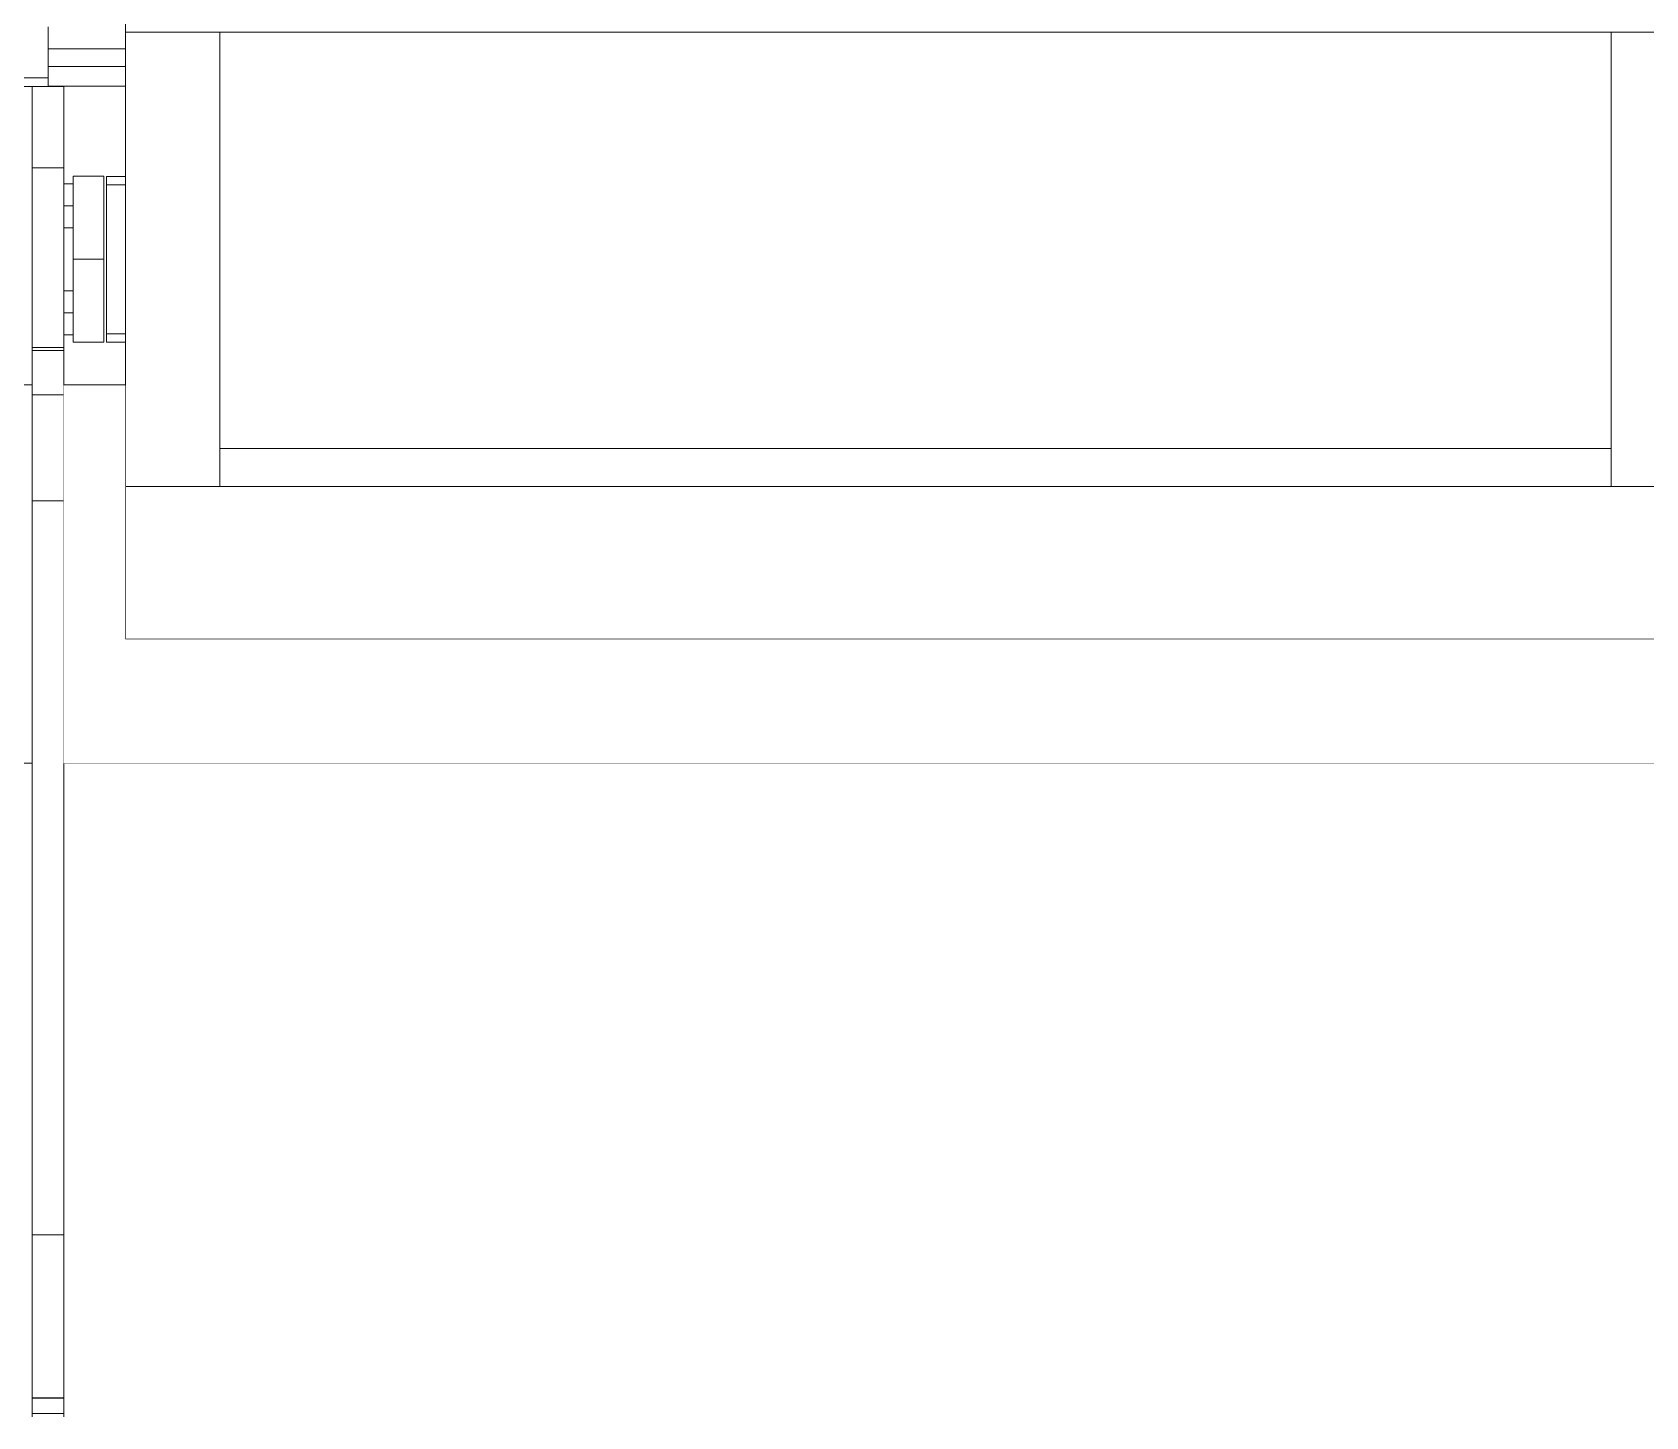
# Model space of a CAD drawing. Header units: millimetres. Extents: x -46169 to 237885, y -84465 to 18123.
# Drawn here: x 165372 to 165884, y -80942 to -80503 of the extents above; entities that cross this region are included whole.
import ezdxf

# ---------------------------------------------------------------- set-up
doc = ezdxf.new("R2010")
doc.units = ezdxf.units.MM
doc.header["$MEASUREMENT"] = 0
doc.linetypes.add('Wipeout_Contour', pattern=[1000, 0, -1000])
doc.layers.add('New_A-20-M_Floor_Slab', color=7, linetype='Continuous')
doc.layers.add('New_A-35-M_FFE_Fixed', color=7, linetype='Continuous')
for name, color, linetype, lineweight in [('New_A-20-M_Floor_Slab_Pen_No__87', 8, 'Continuous', 20), ('New_A-20-M_Floor_Slab_Pen_No__89', 8, 'Continuous', 20), ('New_A-35-M_FFE_Fixed_Pen_No__93', 8, 'Continuous', 13)]:
    doc.layers.add(name, color=color, linetype=linetype, lineweight=lineweight)

# ---------------------------------------------------------------- blocks, each defined once
blk = doc.blocks.new('Section Elem_131_3', base_point=(129666.67, -84332.61))
at = {"color": 254, "linetype": 'Wipeout_Contour', "lineweight": 0, "ltscale": 33598569.1956504}
blk.add_wipeout([(165097.11, -80735.11), (165025.43, -80735.11), (165025.43, -80783.86), (165090.14, -80783.86), (165090.14, -80952.86), (165025.43, -80952.86), (165025.43, -80953.11), (176113.28, -80953.11), (176113.28, -80784.11), (176177.99, -80784.11), (176177.99, -80735.11), (176107.11, -80735.11), (176107.11, -80952.36), (176072.11, -80952.36), (176072.11, -80942.36), (176097.11, -80942.36), (176097.11, -80735.11), (175832.11, -80735.11), (175832.11, -80952.36), (175797.11, -80952.36), (175797.11, -80942.36), (175822.11, -80942.36), (175822.11, -80735.11), (175282.11, -80735.11), (175282.11, -80942.36), (175307.61, -80942.36), (175307.61, -80952.36), (175246.61, -80952.36), (175246.61, -80942.36), (175272.11, -80942.36), (175272.11, -80735.11), (174732.11, -80735.11), (174732.11, -80942.36), (174757.11, -80942.36), (174757.11, -80952.36), (174696.61, -80952.36), (174696.61, -80942.36), (174722.11, -80942.36), (174722.11, -80735.11), (174182.11, -80735.11), (174182.11, -80942.36), (174207.11, -80942.36), (174207.11, -80952.36), (174146.61, -80952.36), (174146.61, -80942.36), (174172.11, -80942.36), (174172.11, -80735.11), (173632.11, -80735.11), (173632.11, -80942.36), (173657.11, -80942.36), (173657.11, -80952.36), (173596.61, -80952.36), (173596.61, -80942.36), (173622.11, -80942.36), (173622.11, -80735.11), (173082.11, -80735.11), (173082.11, -80942.36), (173107.11, -80942.36), (173107.11, -80952.36), (173046.61, -80952.36), (173046.61, -80942.36), (173072.11, -80942.36), (173072.11, -80735.11), (172532.11, -80735.11), (172532.11, -80942.36), (172557.11, -80942.36), (172557.11, -80952.36), (172497.11, -80952.36), (172497.11, -80942.36), (172522.11, -80942.36), (172522.11, -80735.11), (171982.11, -80735.11), (171982.11, -80942.36), (172007.61, -80942.36), (172007.61, -80952.36), (171946.61, -80952.36), (171946.61, -80942.36), (171972.11, -80942.36), (171972.11, -80735.11), (171432.11, -80735.11), (171432.11, -80942.36), (171457.11, -80942.36), (171457.11, -80952.36), (171397.11, -80952.36), (171397.11, -80942.36), (171422.11, -80942.36), (171422.11, -80735.11), (170882.11, -80735.11), (170882.11, -80942.36), (170907.61, -80942.36), (170907.61, -80952.36), (170846.61, -80952.36), (170846.61, -80942.36), (170872.11, -80942.36), (170872.11, -80735.11), (170332.11, -80735.11), (170332.11, -80942.36), (170357.11, -80942.36), (170357.11, -80952.36), (170297.11, -80952.36), (170297.11, -80942.36), (170322.11, -80942.36), (170322.11, -80735.11), (169782.11, -80735.11), (169782.11, -80942.36), (169807.61, -80942.36), (169807.61, -80952.36), (169746.61, -80952.36), (169746.61, -80942.36), (169772.11, -80942.36), (169772.11, -80735.11), (169232.11, -80735.11), (169232.11, -80942.36), (169257.11, -80942.36), (169257.11, -80952.36), (169196.61, -80952.36), (169196.61, -80942.36), (169222.11, -80942.36), (169222.11, -80735.11), (168682.11, -80735.11), (168682.11, -80942.36), (168707.11, -80942.36), (168707.11, -80952.36), (168647.11, -80952.36), (168647.11, -80942.36), (168672.11, -80942.36), (168672.11, -80735.11), (168132.11, -80735.11), (168132.11, -80942.36), (168157.61, -80942.36), (168157.61, -80952.36), (168096.61, -80952.36), (168096.61, -80942.36), (168122.11, -80942.36), (168122.11, -80735.11), (167582.11, -80735.11), (167582.11, -80942.36), (167607.11, -80942.36), (167607.11, -80952.36), (167547.11, -80952.36), (167547.11, -80942.36), (167572.11, -80942.36), (167572.11, -80735.11), (167032.11, -80735.11), (167032.11, -80942.36), (167057.61, -80942.36), (167057.61, -80952.36), (166996.61, -80952.36), (166996.61, -80942.36), (167022.11, -80942.36), (167022.11, -80735.11), (166482.11, -80735.11), (166482.11, -80942.36), (166507.11, -80942.36), (166507.11, -80952.36), (166447.11, -80952.36), (166447.11, -80942.36), (166472.11, -80942.36), (166472.11, -80735.11), (165932.11, -80735.11), (165932.11, -80942.36), (165957.61, -80942.36), (165957.61, -80952.36), (165896.61, -80952.36), (165896.61, -80942.36), (165922.11, -80942.36), (165922.11, -80735.11), (165382.11, -80735.11), (165382.11, -80942.36), (165407.11, -80942.36), (165407.11, -80952.36), (165372.11, -80952.36), (165372.11, -80735.11), (165107.11, -80735.11), (165107.11, -80942.36), (165132.11, -80942.36), (165132.11, -80952.36), (165097.11, -80952.36)], dxfattribs=at).dxf.layer = 'New_A-20-M_Floor_Slab'
at = {"layer": 'New_A-20-M_Floor_Slab_Pen_No__87', "linetype": 'Continuous'}
for p, q in [((165372.11, -80735.11), (165107.11, -80735.11)), ((165922.11, -80735.11), (165382.11, -80735.11))]:
    blk.add_line(p, q, dxfattribs=at)
blk = doc.blocks.new('Section Elem_134_3', base_point=(129666.67, -84332.61))
at = {"color": 254, "linetype": 'Wipeout_Contour', "lineweight": 0, "ltscale": 735870.882348}
blk.add_wipeout([(165382.11, -80565.38), (165382.11, -80585.29), (165385.11, -80585.29), (165385.11, -80565.38)], dxfattribs=at).dxf.layer = 'New_A-20-M_Floor_Slab'
at = {"color": 254, "linetype": 'Wipeout_Contour', "lineweight": 0, "ltscale": 2943577.754300644}
blk.add_wipeout([(165401.61, -80520.4), (165382.11, -80520.4), (165382.11, -80551.38), (165385.11, -80551.38), (165385.11, -80549.01), (165394.8, -80549.01), (165394.8, -80601.65), (165385.11, -80601.65), (165385.11, -80599.29), (165382.11, -80599.29), (165382.11, -80615.11), (165401.61, -80615.11), (165401.61, -80601.62), (165395.61, -80601.62), (165395.61, -80549.04), (165401.61, -80549.04)], dxfattribs=at).dxf.layer = 'New_A-20-M_Floor_Slab'
blk = doc.blocks.new('Section Elem_148_3', base_point=(129666.67, -84332.61))
at = {"color": 254, "linetype": 'Wipeout_Contour', "lineweight": 0, "ltscale": 737683.803435}
blk.add_wipeout([(165902.61, -80503.33), (165872.61, -80503.33), (165872.61, -80647.33), (165902.61, -80647.33)], dxfattribs=at).dxf.layer = 'New_A-35-M_FFE_Fixed'
at = {"color": 254, "linetype": 'Wipeout_Contour', "lineweight": 0, "ltscale": 735756.007414}
blk.add_wipeout([(165382.11, -80525.7), (165382.11, -80520.48), (165372.11, -80520.48), (165372.11, -80525.7)], dxfattribs=at).dxf.layer = 'New_A-35-M_FFE_Fixed'
at = {"color": 254, "linetype": 'Wipeout_Contour', "lineweight": 0, "ltscale": 735881.567538}
blk.add_wipeout([(165395.61, -80549.56), (165395.61, -80551.72), (165401.61, -80551.72), (165401.61, -80549.56)], dxfattribs=at).dxf.layer = 'New_A-35-M_FFE_Fixed'
at = {"color": 254, "linetype": 'Wipeout_Contour', "lineweight": 0, "ltscale": 735970.428072}
blk.add_wipeout([(165401.61, -80601.11), (165395.61, -80601.11), (165395.61, -80601.62), (165401.61, -80601.62)], dxfattribs=at).dxf.layer = 'New_A-35-M_FFE_Fixed'
at = {"color": 254, "linetype": 'Wipeout_Contour', "lineweight": 0, "ltscale": 735912.447493}
blk.add_wipeout([(165382.11, -80611.52), (165372.11, -80611.52), (165372.11, -80613.26), (165382.11, -80613.26)], dxfattribs=at).dxf.layer = 'New_A-35-M_FFE_Fixed'
at = {"color": 254, "linetype": 'Wipeout_Contour', "lineweight": 0, "ltscale": 735921.324869}
blk.add_wipeout([(165382.11, -80618.27), (165382.11, -80616.64), (165372.11, -80616.64), (165372.11, -80618.27)], dxfattribs=at).dxf.layer = 'New_A-35-M_FFE_Fixed'
at = {"color": 254, "linetype": 'Wipeout_Contour', "lineweight": 0, "ltscale": 735966.773958}
blk.add_wipeout([(165382.11, -80646.23), (165382.11, -80640.54), (165372.11, -80640.54), (165372.11, -80646.23)], dxfattribs=at).dxf.layer = 'New_A-35-M_FFE_Fixed'
at = {"color": 254, "linetype": 'Wipeout_Contour', "lineweight": 0, "ltscale": 736186.055192}
blk.add_wipeout([(165372.11, -80884.65), (165382.11, -80884.65), (165382.11, -80651.97), (165372.11, -80651.97)], dxfattribs=at).dxf.layer = 'New_A-35-M_FFE_Fixed'
at = {"color": 254, "linetype": 'Wipeout_Contour', "lineweight": 0, "ltscale": 736417.295888}
blk.add_wipeout([(165372.11, -80904.95), (165382.11, -80904.95), (165382.11, -80895.1), (165372.11, -80895.1)], dxfattribs=at).dxf.layer = 'New_A-35-M_FFE_Fixed'
at = {"color": 254, "linetype": 'Wipeout_Contour', "lineweight": 0, "ltscale": 736482.242863}
blk.add_wipeout([(165382.11, -80937.2), (165382.11, -80936.74), (165372.11, -80936.74), (165372.11, -80937.2)], dxfattribs=at).dxf.layer = 'New_A-35-M_FFE_Fixed'
at = {"color": 254, "linetype": 'Wipeout_Contour', "lineweight": 0, "ltscale": 1104929.936406459}
blk.add_wipeout([(165401.61, -80346.96), (165401.61, -80503.33), (165431.61, -80503.33), (165872.61, -80503.33), (165902.61, -80503.33), (165902.61, -80346.96)], dxfattribs=at).dxf.layer = 'New_A-35-M_FFE_Fixed'
at = {"color": 254, "linetype": 'Wipeout_Contour', "lineweight": 0, "ltscale": 735760.356043}
blk.add_wipeout([(165377.11, -80520.4), (165377.11, -80520.48), (165382.11, -80520.48), (165382.11, -80520.4)], dxfattribs=at).dxf.layer = 'New_A-35-M_FFE_Fixed'
at = {"color": 254, "linetype": 'Wipeout_Contour', "lineweight": 0, "ltscale": 735764.893291}
blk.add_wipeout([(165382.11, -80525.7), (165372.11, -80525.7), (165372.11, -80530.63), (165382.11, -80530.63)], dxfattribs=at).dxf.layer = 'New_A-35-M_FFE_Fixed'
at = {"color": 254, "linetype": 'Wipeout_Contour', "lineweight": 0, "ltscale": 735879.225866}
blk.add_wipeout([(165395.61, -80549.56), (165401.61, -80549.56), (165401.61, -80549.04), (165395.61, -80549.04)], dxfattribs=at).dxf.layer = 'New_A-35-M_FFE_Fixed'
at = {"color": 254, "linetype": 'Wipeout_Contour', "lineweight": 0, "ltscale": 735968.085232}
blk.add_wipeout([(165401.61, -80598.94), (165395.61, -80598.94), (165395.61, -80601.11), (165401.61, -80601.11)], dxfattribs=at).dxf.layer = 'New_A-35-M_FFE_Fixed'
at = {"color": 254, "linetype": 'Wipeout_Contour', "lineweight": 0, "ltscale": 735909.371126}
blk.add_wipeout([(165372.11, -80611.52), (165382.11, -80611.52), (165382.11, -80609.75), (165372.11, -80609.75)], dxfattribs=at).dxf.layer = 'New_A-35-M_FFE_Fixed'
at = {"color": 254, "linetype": 'Wipeout_Contour', "lineweight": 0, "ltscale": 735918.4244}
blk.add_wipeout([(165382.11, -80616.64), (165382.11, -80614.96), (165372.11, -80614.96), (165372.11, -80616.64)], dxfattribs=at).dxf.layer = 'New_A-35-M_FFE_Fixed'
at = {"color": 254, "linetype": 'Wipeout_Contour', "lineweight": 0, "ltscale": 735927.689722}
blk.add_wipeout([(165372.11, -80622.37), (165382.11, -80622.37), (165382.11, -80619.81), (165372.11, -80619.81)], dxfattribs=at).dxf.layer = 'New_A-35-M_FFE_Fixed'
at = {"color": 254, "linetype": 'Wipeout_Contour', "lineweight": 0, "ltscale": 735957.038772}
blk.add_wipeout([(165382.11, -80640.54), (165382.11, -80635.12), (165372.11, -80635.12), (165372.11, -80640.54)], dxfattribs=at).dxf.layer = 'New_A-35-M_FFE_Fixed'
at = {"color": 254, "linetype": 'Wipeout_Contour', "lineweight": 0, "ltscale": 735976.795812}
blk.add_wipeout([(165382.11, -80651.97), (165382.11, -80646.23), (165372.11, -80646.23), (165372.11, -80651.97)], dxfattribs=at).dxf.layer = 'New_A-35-M_FFE_Fixed'
at = {"color": 254, "linetype": 'Wipeout_Contour', "lineweight": 0, "ltscale": 1105486.051753273}
blk.add_wipeout([(165401.61, -80647.33), (165401.61, -80695.83), (165902.61, -80695.83), (165902.61, -80647.33), (165872.61, -80647.33), (165431.61, -80647.33)], dxfattribs=at).dxf.layer = 'New_A-35-M_FFE_Fixed'
at = {"color": 254, "linetype": 'Wipeout_Contour', "lineweight": 0, "ltscale": 736399.458348}
blk.add_wipeout([(165382.11, -80884.65), (165372.11, -80884.65), (165372.11, -80895.1), (165382.11, -80895.1)], dxfattribs=at).dxf.layer = 'New_A-35-M_FFE_Fixed'
at = {"color": 254, "linetype": 'Wipeout_Contour', "lineweight": 0, "ltscale": 736433.805508}
blk.add_wipeout([(165382.11, -80913.88), (165382.11, -80904.95), (165372.11, -80904.95), (165372.11, -80913.88)], dxfattribs=at).dxf.layer = 'New_A-35-M_FFE_Fixed'
at = {"color": 254, "linetype": 'Wipeout_Contour', "lineweight": 0, "ltscale": 736483.19577}
blk.add_wipeout([(165372.11, -80937.2), (165372.11, -80937.82), (165382.11, -80937.82), (165382.11, -80937.2)], dxfattribs=at).dxf.layer = 'New_A-35-M_FFE_Fixed'
at = {"layer": 'New_A-35-M_FFE_Fixed_Pen_No__93', "linetype": 'Continuous'}
for p, q in [((165372.11, -80646.23), (165372.11, -80640.54)), ((165382.11, -80646.23), (165382.11, -80640.54)), ((165372.11, -80651.97), (165372.11, -80646.23)), ((165382.11, -80651.97), (165382.11, -80646.23)), ((165382.11, -80651.97), (165372.11, -80651.97)), ((165372.11, -80884.65), (165372.11, -80651.97)), ((165382.11, -80884.65), (165382.11, -80651.97)), ((165902.61, -80695.83), (165401.61, -80695.83)), ((165382.11, -80884.65), (165372.11, -80884.65)), ((165372.11, -80895.1), (165372.11, -80884.65)), ((165382.11, -80895.1), (165382.11, -80884.65)), ((165372.11, -80904.95), (165372.11, -80895.1)), ((165382.11, -80904.95), (165382.11, -80895.1))]:
    blk.add_line(p, q, dxfattribs=at)
at = {"color": 254, "linetype": 'Wipeout_Contour', "lineweight": 0, "ltscale": 735773.117262}
blk.add_wipeout([(165382.11, -80535.1), (165382.11, -80530.63), (165372.11, -80530.63), (165372.11, -80535.1)], dxfattribs=at).dxf.layer = 'New_A-35-M_FFE_Fixed'
at = {"color": 254, "linetype": 'Wipeout_Contour', "lineweight": 0, "ltscale": 735924.826012}
blk.add_wipeout([(165395.61, -80551.72), (165395.61, -80598.94), (165401.61, -80598.94), (165401.61, -80551.72)], dxfattribs=at).dxf.layer = 'New_A-35-M_FFE_Fixed'
at = {"color": 254, "linetype": 'Wipeout_Contour', "lineweight": 0, "ltscale": 735903.042756}
blk.add_wipeout([(165382.11, -80606.1), (165372.11, -80606.1), (165372.11, -80607.94), (165382.11, -80607.94)], dxfattribs=at).dxf.layer = 'New_A-35-M_FFE_Fixed'
at = {"color": 254, "linetype": 'Wipeout_Contour', "lineweight": 0, "ltscale": 735915.465263}
blk.add_wipeout([(165372.11, -80614.96), (165382.11, -80614.96), (165382.11, -80613.26), (165372.11, -80613.26)], dxfattribs=at).dxf.layer = 'New_A-35-M_FFE_Fixed'
at = {"color": 254, "linetype": 'Wipeout_Contour', "lineweight": 0, "ltscale": 735924.102759}
blk.add_wipeout([(165372.11, -80619.81), (165382.11, -80619.81), (165382.11, -80618.27), (165372.11, -80618.27)], dxfattribs=at).dxf.layer = 'New_A-35-M_FFE_Fixed'
at = {"color": 254, "linetype": 'Wipeout_Contour', "lineweight": 0, "ltscale": 735947.947908}
blk.add_wipeout([(165372.11, -80635.12), (165382.11, -80635.12), (165382.11, -80630.17), (165372.11, -80630.17)], dxfattribs=at).dxf.layer = 'New_A-35-M_FFE_Fixed'
at = {"color": 254, "linetype": 'Wipeout_Contour', "lineweight": 0, "ltscale": 736952.155552}
blk.add_wipeout([(165431.61, -80647.33), (165872.61, -80647.33), (165872.61, -80635.33), (165431.61, -80635.33)], dxfattribs=at).dxf.layer = 'New_A-35-M_FFE_Fixed'
at = {"color": 254, "linetype": 'Wipeout_Contour', "lineweight": 0, "ltscale": 736448.459126}
blk.add_wipeout([(165382.11, -80921.62), (165382.11, -80913.88), (165372.11, -80913.88), (165372.11, -80921.62)], dxfattribs=at).dxf.layer = 'New_A-35-M_FFE_Fixed'
at = {"color": 254, "linetype": 'Wipeout_Contour', "lineweight": 0, "ltscale": 736485.834745}
blk.add_wipeout([(165382.11, -80939.44), (165382.11, -80938.58), (165372.11, -80938.58), (165372.11, -80939.44)], dxfattribs=at).dxf.layer = 'New_A-35-M_FFE_Fixed'
at = {"layer": 'New_A-35-M_FFE_Fixed_Pen_No__93', "linetype": 'Continuous'}
for p, q in [((165372.11, -80530.63), (165372.11, -80525.7)), ((165382.11, -80530.63), (165382.11, -80525.7)), ((165372.11, -80614.96), (165372.11, -80613.26)), ((165382.11, -80614.96), (165382.11, -80613.26)), ((165372.11, -80616.64), (165372.11, -80614.96)), ((165372.11, -80618.27), (165372.11, -80616.64)), ((165382.11, -80618.27), (165372.11, -80618.27)), ((165372.11, -80619.81), (165372.11, -80618.27)), ((165382.11, -80616.64), (165382.11, -80614.96)), ((165382.11, -80618.27), (165382.11, -80616.64)), ((165382.11, -80619.81), (165382.11, -80618.27)), ((165372.11, -80640.54), (165372.11, -80635.12)), ((165382.11, -80640.54), (165382.11, -80635.12)), ((165872.61, -80647.33), (165902.61, -80647.33)), ((165372.11, -80913.88), (165372.11, -80904.95)), ((165382.11, -80913.88), (165382.11, -80904.95))]:
    blk.add_line(p, q, dxfattribs=at)
at = {"color": 254, "linetype": 'Wipeout_Contour', "lineweight": 0, "ltscale": 736826.18096}
blk.add_wipeout([(165431.61, -80635.33), (165872.61, -80635.33), (165872.61, -80503.33), (165431.61, -80503.33)], dxfattribs=at).dxf.layer = 'New_A-35-M_FFE_Fixed'
at = {"color": 254, "linetype": 'Wipeout_Contour', "lineweight": 0, "ltscale": 735780.41638}
blk.add_wipeout([(165382.11, -80535.1), (165372.11, -80535.1), (165372.11, -80538.96), (165382.11, -80538.96)], dxfattribs=at).dxf.layer = 'New_A-35-M_FFE_Fixed'
at = {"color": 254, "linetype": 'Wipeout_Contour', "lineweight": 0, "ltscale": 735849.343645}
blk.add_wipeout([(165385.11, -80551.02), (165394.8, -80551.02), (165394.8, -80549.01), (165385.11, -80549.01)], dxfattribs=at).dxf.layer = 'New_A-35-M_FFE_Fixed'
at = {"color": 254, "linetype": 'Wipeout_Contour', "lineweight": 0, "ltscale": 735884.870095}
blk.add_wipeout([(165385.11, -80565.26), (165385.11, -80575.33), (165394.8, -80575.33), (165394.8, -80565.26)], dxfattribs=at).dxf.layer = 'New_A-35-M_FFE_Fixed'
at = {"color": 254, "linetype": 'Wipeout_Contour', "lineweight": 0, "ltscale": 735897.352768}
blk.add_wipeout([(165372.11, -80603.32), (165372.11, -80604.23), (165382.11, -80604.23), (165382.11, -80603.32)], dxfattribs=at).dxf.layer = 'New_A-35-M_FFE_Fixed'
at = {"color": 254, "linetype": 'Wipeout_Contour', "lineweight": 0, "ltscale": 735938.052121}
blk.add_wipeout([(165394.8, -80599.65), (165385.11, -80599.65), (165385.11, -80601.65), (165394.8, -80601.65)], dxfattribs=at).dxf.layer = 'New_A-35-M_FFE_Fixed'
at = {"color": 254, "linetype": 'Wipeout_Contour', "lineweight": 0, "ltscale": 735906.236201}
blk.add_wipeout([(165372.11, -80609.75), (165382.11, -80609.75), (165382.11, -80607.94), (165372.11, -80607.94)], dxfattribs=at).dxf.layer = 'New_A-35-M_FFE_Fixed'
at = {"color": 254, "linetype": 'Wipeout_Contour', "lineweight": 0, "ltscale": 735939.835294}
blk.add_wipeout([(165382.11, -80625.86), (165372.11, -80625.86), (165372.11, -80630.17), (165382.11, -80630.17)], dxfattribs=at).dxf.layer = 'New_A-35-M_FFE_Fixed'
at = {"color": 254, "linetype": 'Wipeout_Contour', "lineweight": 0, "ltscale": 736460.787903}
blk.add_wipeout([(165382.11, -80927.91), (165382.11, -80921.62), (165372.11, -80921.62), (165372.11, -80927.91)], dxfattribs=at).dxf.layer = 'New_A-35-M_FFE_Fixed'
at = {"color": 254, "linetype": 'Wipeout_Contour', "lineweight": 0, "ltscale": 736484.408599}
blk.add_wipeout([(165382.11, -80937.82), (165372.11, -80937.82), (165372.11, -80938.58), (165382.11, -80938.58)], dxfattribs=at).dxf.layer = 'New_A-35-M_FFE_Fixed'
at = {"layer": 'New_A-35-M_FFE_Fixed_Pen_No__93', "linetype": 'Continuous'}
for p, q in [((165872.61, -80503.33), (165902.61, -80503.33)), ((165872.61, -80647.33), (165872.61, -80503.33)), ((165372.11, -80535.1), (165372.11, -80530.63)), ((165382.11, -80535.1), (165382.11, -80530.63)), ((165372.11, -80611.52), (165372.11, -80609.75)), ((165372.11, -80613.26), (165372.11, -80611.52)), ((165382.11, -80611.52), (165382.11, -80609.75)), ((165382.11, -80613.26), (165382.11, -80611.52)), ((165372.11, -80635.12), (165372.11, -80630.17)), ((165382.11, -80635.12), (165382.11, -80630.17)), ((165372.11, -80921.62), (165372.11, -80913.88)), ((165382.11, -80921.62), (165382.11, -80913.88))]:
    blk.add_line(p, q, dxfattribs=at)
at = {"color": 254, "linetype": 'Wipeout_Contour', "lineweight": 0, "ltscale": 735989.595847}
blk.add_wipeout([(165401.61, -80503.33), (165401.61, -80647.33), (165431.61, -80647.33), (165431.61, -80503.33)], dxfattribs=at).dxf.layer = 'New_A-35-M_FFE_Fixed'
at = {"color": 254, "linetype": 'Wipeout_Contour', "lineweight": 0, "ltscale": 735786.55724}
blk.add_wipeout([(165372.11, -80538.96), (165372.11, -80542.11), (165382.11, -80542.11), (165382.11, -80538.96)], dxfattribs=at).dxf.layer = 'New_A-35-M_FFE_Fixed'
at = {"color": 254, "linetype": 'Wipeout_Contour', "lineweight": 0, "ltscale": 735856.09466}
blk.add_wipeout([(165385.11, -80551.02), (165385.11, -80556.72), (165394.8, -80556.72), (165394.8, -80551.02)], dxfattribs=at).dxf.layer = 'New_A-35-M_FFE_Fixed'
at = {"color": 254, "linetype": 'Wipeout_Contour', "lineweight": 0, "ltscale": 735931.298075}
blk.add_wipeout([(165394.8, -80593.94), (165385.11, -80593.94), (165385.11, -80599.65), (165394.8, -80599.65)], dxfattribs=at).dxf.layer = 'New_A-35-M_FFE_Fixed'
at = {"color": 254, "linetype": 'Wipeout_Contour', "lineweight": 0, "ltscale": 735892.64784}
blk.add_wipeout([(165372.11, -80603.32), (165382.11, -80603.32), (165382.11, -80598.86), (165372.11, -80598.86)], dxfattribs=at).dxf.layer = 'New_A-35-M_FFE_Fixed'
at = {"color": 254, "linetype": 'Wipeout_Contour', "lineweight": 0, "ltscale": 735932.998882}
blk.add_wipeout([(165372.11, -80625.86), (165382.11, -80625.86), (165382.11, -80622.37), (165372.11, -80622.37)], dxfattribs=at).dxf.layer = 'New_A-35-M_FFE_Fixed'
at = {"color": 254, "linetype": 'Wipeout_Contour', "lineweight": 0, "ltscale": 736470.397295}
blk.add_wipeout([(165372.11, -80932.55), (165382.11, -80932.55), (165382.11, -80927.91), (165372.11, -80927.91)], dxfattribs=at).dxf.layer = 'New_A-35-M_FFE_Fixed'
at = {"color": 254, "linetype": 'Wipeout_Contour', "lineweight": 0, "ltscale": 736481.586492}
blk.add_wipeout([(165382.11, -80936.74), (165382.11, -80936.45), (165372.11, -80936.45), (165372.11, -80936.74)], dxfattribs=at).dxf.layer = 'New_A-35-M_FFE_Fixed'
at = {"color": 254, "linetype": 'Wipeout_Contour', "lineweight": 0, "ltscale": 736487.419407}
blk.add_wipeout([(165382.11, -80940.38), (165382.11, -80939.44), (165372.11, -80939.44), (165372.11, -80940.38)], dxfattribs=at).dxf.layer = 'New_A-35-M_FFE_Fixed'
at = {"layer": 'New_A-35-M_FFE_Fixed_Pen_No__93', "linetype": 'Continuous'}
for p, q in [((165431.61, -80647.33), (165431.61, -80503.33)), ((165872.61, -80503.33), (165431.61, -80503.33)), ((165372.11, -80538.96), (165372.11, -80535.1)), ((165382.11, -80538.96), (165382.11, -80535.1)), ((165394.8, -80551.02), (165394.8, -80549.01)), ((165401.61, -80549.04), (165395.61, -80549.04)), ((165395.61, -80549.56), (165395.61, -80549.04)), ((165395.61, -80551.72), (165395.61, -80549.56)), ((165401.61, -80551.72), (165395.61, -80551.72)), ((165394.8, -80601.65), (165394.8, -80599.65)), ((165395.61, -80601.11), (165395.61, -80598.94)), ((165401.61, -80598.94), (165395.61, -80598.94)), ((165395.61, -80601.62), (165395.61, -80601.11)), ((165401.61, -80601.62), (165395.61, -80601.62)), ((165372.11, -80622.37), (165372.11, -80619.81)), ((165372.11, -80625.86), (165372.11, -80622.37)), ((165382.11, -80622.37), (165382.11, -80619.81)), ((165382.11, -80625.86), (165382.11, -80622.37)), ((165372.11, -80630.17), (165372.11, -80625.86)), ((165382.11, -80630.17), (165382.11, -80625.86)), ((165872.61, -80635.33), (165431.61, -80635.33)), ((165431.61, -80647.33), (165401.61, -80647.33)), ((165401.61, -80695.83), (165401.61, -80647.33)), ((165872.61, -80647.33), (165431.61, -80647.33)), ((165372.11, -80927.91), (165372.11, -80921.62)), ((165382.11, -80927.91), (165382.11, -80921.62))]:
    blk.add_line(p, q, dxfattribs=at)
at = {"color": 254, "linetype": 'Wipeout_Contour', "lineweight": 0, "ltscale": 735789.905893}
blk.add_wipeout([(165377.11, -80514.18), (165377.11, -80520.4), (165401.61, -80520.4), (165401.61, -80514.18)], dxfattribs=at).dxf.layer = 'New_A-35-M_FFE_Fixed'
at = {"color": 254, "linetype": 'Wipeout_Contour', "lineweight": 0, "ltscale": 735791.34345}
blk.add_wipeout([(165382.11, -80544.43), (165382.11, -80542.11), (165372.11, -80542.11), (165372.11, -80544.43)], dxfattribs=at).dxf.layer = 'New_A-35-M_FFE_Fixed'
at = {"color": 254, "linetype": 'Wipeout_Contour', "lineweight": 0, "ltscale": 735868.569563}
blk.add_wipeout([(165385.11, -80556.72), (165385.11, -80565.26), (165394.8, -80565.26), (165394.8, -80556.72)], dxfattribs=at).dxf.layer = 'New_A-35-M_FFE_Fixed'
at = {"color": 254, "linetype": 'Wipeout_Contour', "lineweight": 0, "ltscale": 735918.818878}
blk.add_wipeout([(165385.11, -80585.4), (165385.11, -80593.94), (165394.8, -80593.94), (165394.8, -80585.4)], dxfattribs=at).dxf.layer = 'New_A-35-M_FFE_Fixed'
at = {"color": 254, "linetype": 'Wipeout_Contour', "lineweight": 0, "ltscale": 735882.195248}
blk.add_wipeout([(165382.11, -80591.39), (165372.11, -80591.39), (165372.11, -80598.86), (165382.11, -80598.86)], dxfattribs=at).dxf.layer = 'New_A-35-M_FFE_Fixed'
at = {"color": 254, "linetype": 'Wipeout_Contour', "lineweight": 0, "ltscale": 735899.790829}
blk.add_wipeout([(165382.11, -80604.23), (165372.11, -80604.23), (165372.11, -80606.1), (165382.11, -80606.1)], dxfattribs=at).dxf.layer = 'New_A-35-M_FFE_Fixed'
at = {"color": 254, "linetype": 'Wipeout_Contour', "lineweight": 0, "ltscale": 736480.324479}
blk.add_wipeout([(165372.11, -80935.4), (165372.11, -80936.36), (165382.11, -80936.36), (165382.11, -80935.4)], dxfattribs=at).dxf.layer = 'New_A-35-M_FFE_Fixed'
at = {"color": 254, "linetype": 'Wipeout_Contour', "lineweight": 0, "ltscale": 736490.838531}
blk.add_wipeout([(165382.11, -80941.36), (165372.11, -80941.36), (165372.11, -80942.36), (165382.11, -80942.36)], dxfattribs=at).dxf.layer = 'New_A-35-M_FFE_Fixed'
at = {"layer": 'New_A-35-M_FFE_Fixed_Pen_No__93', "linetype": 'Continuous'}
for p, q in [((165382.11, -80520.48), (165382.11, -80520.4)), ((165382.11, -80525.7), (165382.11, -80520.48)), ((165394.8, -80556.72), (165394.8, -80551.02)), ((165394.8, -80565.26), (165394.8, -80556.72)), ((165394.8, -80599.65), (165394.8, -80593.94)), ((165372.11, -80603.32), (165372.11, -80598.86)), ((165382.11, -80603.32), (165372.11, -80603.32)), ((165372.11, -80604.23), (165372.11, -80603.32)), ((165382.11, -80604.23), (165382.11, -80603.32)), ((165382.11, -80604.23), (165372.11, -80604.23)), ((165372.11, -80606.1), (165372.11, -80604.23)), ((165372.11, -80607.94), (165372.11, -80606.1)), ((165372.11, -80609.75), (165372.11, -80607.94)), ((165382.11, -80606.1), (165382.11, -80604.23)), ((165382.11, -80607.94), (165382.11, -80606.1)), ((165382.11, -80609.75), (165382.11, -80607.94))]:
    blk.add_line(p, q, dxfattribs=at)
at = {"color": 254, "linetype": 'Wipeout_Contour', "lineweight": 0, "ltscale": 735784.260287}
blk.add_wipeout([(165377.11, -80514.18), (165401.61, -80514.18), (165401.61, -80513.95), (165377.11, -80513.95)], dxfattribs=at).dxf.layer = 'New_A-35-M_FFE_Fixed'
at = {"color": 254, "linetype": 'Wipeout_Contour', "lineweight": 0, "ltscale": 735245.624809}
blk.add_wipeout([(165097.11, -80520.48), (165377.11, -80520.48), (165377.11, -80517.74), (165097.11, -80517.74)], dxfattribs=at).dxf.layer = 'New_A-35-M_FFE_Fixed'
at = {"color": 254, "linetype": 'Wipeout_Contour', "lineweight": 0, "ltscale": 735794.621929}
blk.add_wipeout([(165382.11, -80545.85), (165382.11, -80544.43), (165372.11, -80544.43), (165372.11, -80545.85)], dxfattribs=at).dxf.layer = 'New_A-35-M_FFE_Fixed'
at = {"color": 254, "linetype": 'Wipeout_Contour', "lineweight": 0, "ltscale": 735902.515308}
blk.add_wipeout([(165385.11, -80575.33), (165385.11, -80585.4), (165394.8, -80585.4), (165394.8, -80575.33)], dxfattribs=at).dxf.layer = 'New_A-35-M_FFE_Fixed'
at = {"color": 254, "linetype": 'Wipeout_Contour', "lineweight": 0, "ltscale": 735912.388837}
blk.add_wipeout([(165385.11, -80598.75), (165382.11, -80598.75), (165382.11, -80599.29), (165385.11, -80599.29)], dxfattribs=at).dxf.layer = 'New_A-35-M_FFE_Fixed'
at = {"color": 254, "linetype": 'Wipeout_Contour', "lineweight": 0, "ltscale": 736481.251877}
blk.add_wipeout([(165382.11, -80936.45), (165382.11, -80936.36), (165372.11, -80936.36), (165372.11, -80936.45)], dxfattribs=at).dxf.layer = 'New_A-35-M_FFE_Fixed'
at = {"color": 254, "linetype": 'Wipeout_Contour', "lineweight": 0, "ltscale": 736489.10169}
blk.add_wipeout([(165382.11, -80941.36), (165382.11, -80940.38), (165372.11, -80940.38), (165372.11, -80941.36)], dxfattribs=at).dxf.layer = 'New_A-35-M_FFE_Fixed'
at = {"layer": 'New_A-35-M_FFE_Fixed_Pen_No__93', "linetype": 'Continuous'}
for p, q in [((165372.11, -80520.48), (165097.11, -80520.48)), ((165382.11, -80520.48), (165372.11, -80520.48)), ((165372.11, -80525.7), (165372.11, -80520.48)), ((165377.11, -80520.48), (165377.11, -80520.4)), ((165401.61, -80520.4), (165377.11, -80520.4)), ((165372.11, -80542.11), (165372.11, -80538.96)), ((165382.11, -80542.11), (165382.11, -80538.96)), ((165395.61, -80598.94), (165395.61, -80551.72)), ((165394.8, -80575.33), (165394.8, -80565.26)), ((165394.8, -80575.33), (165385.11, -80575.33)), ((165394.8, -80585.4), (165394.8, -80575.33)), ((165394.8, -80593.94), (165394.8, -80585.4)), ((165394.8, -80601.65), (165385.11, -80601.65)), ((165372.11, -80939.44), (165372.11, -80938.58)), ((165372.11, -80940.38), (165372.11, -80939.44)), ((165372.11, -80941.36), (165372.11, -80940.38)), ((165382.11, -80939.44), (165382.11, -80938.58)), ((165382.11, -80940.38), (165382.11, -80939.44)), ((165382.11, -80941.36), (165382.11, -80940.38)), ((165382.11, -80941.36), (165372.11, -80941.36)), ((165372.11, -80942.36), (165372.11, -80941.36)), ((165382.11, -80942.36), (165382.11, -80941.36))]:
    blk.add_line(p, q, dxfattribs=at)
at = {"color": 254, "linetype": 'Wipeout_Contour', "lineweight": 0, "ltscale": 735778.883193}
blk.add_wipeout([(165377.11, -80511.45), (165401.61, -80511.45), (165401.61, -80510.54), (165377.11, -80510.54)], dxfattribs=at).dxf.layer = 'New_A-35-M_FFE_Fixed'
at = {"color": 254, "linetype": 'Wipeout_Contour', "lineweight": 0, "ltscale": 735796.28781}
blk.add_wipeout([(165382.11, -80545.85), (165372.11, -80545.85), (165372.11, -80546.33), (165382.11, -80546.33)], dxfattribs=at).dxf.layer = 'New_A-35-M_FFE_Fixed'
at = {"color": 254, "linetype": 'Wipeout_Contour', "lineweight": 0, "ltscale": 736476.979726}
blk.add_wipeout([(165382.11, -80932.55), (165372.11, -80932.55), (165372.11, -80935.4), (165382.11, -80935.4)], dxfattribs=at).dxf.layer = 'New_A-35-M_FFE_Fixed'
at = {"layer": 'New_A-35-M_FFE_Fixed_Pen_No__93', "linetype": 'Continuous'}
for p, q in [((165372.11, -80932.55), (165372.11, -80927.91)), ((165382.11, -80932.55), (165382.11, -80927.91)), ((165372.11, -80935.4), (165372.11, -80932.55)), ((165372.11, -80936.36), (165372.11, -80935.4)), ((165382.11, -80935.4), (165382.11, -80932.55)), ((165382.11, -80936.36), (165382.11, -80935.4)), ((165382.11, -80936.36), (165372.11, -80936.36)), ((165372.11, -80936.45), (165372.11, -80936.36)), ((165372.11, -80936.74), (165372.11, -80936.45)), ((165372.11, -80937.2), (165372.11, -80936.74)), ((165372.11, -80937.82), (165372.11, -80937.2)), ((165372.11, -80938.58), (165372.11, -80937.82)), ((165382.11, -80936.45), (165382.11, -80936.36)), ((165382.11, -80936.74), (165382.11, -80936.45)), ((165382.11, -80937.2), (165382.11, -80936.74)), ((165382.11, -80937.82), (165382.11, -80937.2)), ((165382.11, -80938.58), (165382.11, -80937.82))]:
    blk.add_line(p, q, dxfattribs=at)
at = {"color": 254, "linetype": 'Wipeout_Contour', "lineweight": 0, "ltscale": 919720.419939}
blk.add_wipeout([(165401.61, -80501.63), (165377.11, -80501.63), (165377.11, -80508.61), (165401.61, -80508.61), (165401.61, -80503.33)], dxfattribs=at).dxf.layer = 'New_A-35-M_FFE_Fixed'
at = {"color": 254, "linetype": 'Wipeout_Contour', "lineweight": 0, "ltscale": 735782.856465}
blk.add_wipeout([(165377.11, -80513.55), (165401.61, -80513.55), (165401.61, -80512.98), (165377.11, -80512.98)], dxfattribs=at).dxf.layer = 'New_A-35-M_FFE_Fixed'
at = {"color": 254, "linetype": 'Wipeout_Contour', "lineweight": 0, "ltscale": 735804.623385}
blk.add_wipeout([(165372.11, -80548.19), (165372.11, -80553.51), (165382.11, -80553.51), (165382.11, -80548.19)], dxfattribs=at).dxf.layer = 'New_A-35-M_FFE_Fixed'
at = {"layer": 'New_A-35-M_FFE_Fixed_Pen_No__93', "linetype": 'Continuous'}
for p, q in [((165401.61, -80503.33), (165401.61, -80346.96)), ((165431.61, -80503.33), (165401.61, -80503.33))]:
    blk.add_line(p, q, dxfattribs=at)
at = {"color": 254, "linetype": 'Wipeout_Contour', "lineweight": 0, "ltscale": 735781.739286}
blk.add_wipeout([(165377.11, -80512.98), (165401.61, -80512.98), (165401.61, -80512.27), (165377.11, -80512.27)], dxfattribs=at).dxf.layer = 'New_A-35-M_FFE_Fixed'
at = {"color": 254, "linetype": 'Wipeout_Contour', "lineweight": 0, "ltscale": 735798.332317}
blk.add_wipeout([(165372.11, -80546.33), (165372.11, -80548.19), (165382.11, -80548.19), (165382.11, -80546.33)], dxfattribs=at).dxf.layer = 'New_A-35-M_FFE_Fixed'
at = {"color": 254, "linetype": 'Wipeout_Contour', "lineweight": 0, "ltscale": 735816.401198}
blk.add_wipeout([(165382.11, -80561.63), (165382.11, -80553.51), (165372.11, -80553.51), (165372.11, -80561.63)], dxfattribs=at).dxf.layer = 'New_A-35-M_FFE_Fixed'
at = {"layer": 'New_A-35-M_FFE_Fixed_Pen_No__93', "linetype": 'Continuous'}
for p, q in [((165372.11, -80544.43), (165372.11, -80542.11)), ((165372.11, -80545.85), (165372.11, -80544.43)), ((165372.11, -80546.33), (165372.11, -80545.85)), ((165382.11, -80546.33), (165372.11, -80546.33)), ((165372.11, -80548.19), (165372.11, -80546.33)), ((165382.11, -80544.43), (165382.11, -80542.11)), ((165382.11, -80545.85), (165382.11, -80544.43)), ((165382.11, -80546.33), (165382.11, -80545.85)), ((165382.11, -80548.19), (165382.11, -80546.33)), ((165372.11, -80553.51), (165372.11, -80548.19))]:
    blk.add_line(p, q, dxfattribs=at)
at = {"color": 254, "linetype": 'Wipeout_Contour', "lineweight": 0, "ltscale": 735780.398023}
blk.add_wipeout([(165377.11, -80512.27), (165401.61, -80512.27), (165401.61, -80511.45), (165377.11, -80511.45)], dxfattribs=at).dxf.layer = 'New_A-35-M_FFE_Fixed'
at = {"color": 254, "linetype": 'Wipeout_Contour', "lineweight": 0, "ltscale": 735829.384272}
blk.add_wipeout([(165382.11, -80551.91), (165385.11, -80551.91), (165385.11, -80551.38), (165382.11, -80551.38)], dxfattribs=at).dxf.layer = 'New_A-35-M_FFE_Fixed'
at = {"color": 254, "linetype": 'Wipeout_Contour', "lineweight": 0, "ltscale": 735832.15974}
blk.add_wipeout([(165382.11, -80571.51), (165382.11, -80561.63), (165372.11, -80561.63), (165372.11, -80571.51)], dxfattribs=at).dxf.layer = 'New_A-35-M_FFE_Fixed'
at = {"layer": 'New_A-35-M_FFE_Fixed_Pen_No__93', "linetype": 'Continuous'}
for p, q in [((165394.8, -80549.01), (165385.11, -80549.01)), ((165372.11, -80561.63), (165372.11, -80553.51))]:
    blk.add_line(p, q, dxfattribs=at)
at = {"color": 254, "linetype": 'Wipeout_Contour', "lineweight": 0, "ltscale": 735775.565437}
blk.add_wipeout([(165377.11, -80509.58), (165401.61, -80509.58), (165401.61, -80508.61), (165377.11, -80508.61)], dxfattribs=at).dxf.layer = 'New_A-35-M_FFE_Fixed'
at = {"color": 254, "linetype": 'Wipeout_Contour', "lineweight": 0, "ltscale": 735783.707483}
blk.add_wipeout([(165377.11, -80513.95), (165401.61, -80513.95), (165401.61, -80513.55), (165377.11, -80513.55)], dxfattribs=at).dxf.layer = 'New_A-35-M_FFE_Fixed'
at = {"color": 254, "linetype": 'Wipeout_Contour', "lineweight": 0, "ltscale": 735831.179825}
blk.add_wipeout([(165382.11, -80553.43), (165385.11, -80553.43), (165385.11, -80551.91), (165382.11, -80551.91)], dxfattribs=at).dxf.layer = 'New_A-35-M_FFE_Fixed'
at = {"color": 254, "linetype": 'Wipeout_Contour', "lineweight": 0, "ltscale": 735843.524902}
blk.add_wipeout([(165382.11, -80561.05), (165385.11, -80561.05), (165385.11, -80558.38), (165382.11, -80558.38)], dxfattribs=at).dxf.layer = 'New_A-35-M_FFE_Fixed'
at = {"color": 254, "linetype": 'Wipeout_Contour', "lineweight": 0, "ltscale": 919817.305454}
blk.add_wipeout([(165382.11, -80565.38), (165385.11, -80565.38), (165385.11, -80565.26), (165385.11, -80564.84), (165382.11, -80564.84)], dxfattribs=at).dxf.layer = 'New_A-35-M_FFE_Fixed'
at = {"color": 254, "linetype": 'Wipeout_Contour', "lineweight": 0, "ltscale": 735849.88354}
blk.add_wipeout([(165382.11, -80581.87), (165382.11, -80571.51), (165372.11, -80571.51), (165372.11, -80581.87)], dxfattribs=at).dxf.layer = 'New_A-35-M_FFE_Fixed'
at = {"layer": 'New_A-35-M_FFE_Fixed_Pen_No__93', "linetype": 'Continuous'}
blk.add_line((165372.11, -80571.51), (165372.11, -80561.63), dxfattribs=at)
at = {"color": 254, "linetype": 'Wipeout_Contour', "lineweight": 0, "ltscale": 735777.251853}
blk.add_wipeout([(165377.11, -80510.54), (165401.61, -80510.54), (165401.61, -80509.58), (165377.11, -80509.58)], dxfattribs=at).dxf.layer = 'New_A-35-M_FFE_Fixed'
at = {"color": 254, "linetype": 'Wipeout_Contour', "lineweight": 0, "ltscale": 735834.49762}
blk.add_wipeout([(165385.11, -80553.43), (165382.11, -80553.43), (165382.11, -80555.7), (165385.11, -80555.7)], dxfattribs=at).dxf.layer = 'New_A-35-M_FFE_Fixed'
at = {"color": 254, "linetype": 'Wipeout_Contour', "lineweight": 0, "ltscale": 735851.17821}
blk.add_wipeout([(165385.11, -80563.33), (165382.11, -80563.33), (165382.11, -80564.84), (165385.11, -80564.84)], dxfattribs=at).dxf.layer = 'New_A-35-M_FFE_Fixed'
at = {"color": 254, "linetype": 'Wipeout_Contour', "lineweight": 0, "ltscale": 735867.305172}
blk.add_wipeout([(165372.11, -80591.39), (165382.11, -80591.39), (165382.11, -80581.87), (165372.11, -80581.87)], dxfattribs=at).dxf.layer = 'New_A-35-M_FFE_Fixed'
at = {"layer": 'New_A-35-M_FFE_Fixed_Pen_No__93', "linetype": 'Continuous'}
for p, q in [((165401.61, -80647.33), (165401.61, -80503.33)), ((165385.11, -80551.38), (165382.11, -80551.38)), ((165385.11, -80551.02), (165385.11, -80549.01)), ((165372.11, -80581.87), (165372.11, -80571.51)), ((165382.11, -80581.87), (165382.11, -80571.51)), ((165372.11, -80591.39), (165372.11, -80581.87)), ((165372.11, -80598.86), (165372.11, -80591.39))]:
    blk.add_line(p, q, dxfattribs=at)
at = {"color": 254, "linetype": 'Wipeout_Contour', "lineweight": 0, "ltscale": 1469540.047258491}
blk.add_wipeout([(165377.11, -79751.43), (165097.11, -79751.43), (165097.11, -80517.74), (165377.11, -80517.74), (165377.11, -80089.43), (165372.11, -80089.43), (165372.11, -80064.43), (165377.11, -80064.43)], dxfattribs=at).dxf.layer = 'New_A-35-M_FFE_Fixed'
at = {"color": 254, "linetype": 'Wipeout_Contour', "lineweight": 0, "ltscale": 919799.046469}
blk.add_wipeout([(165382.11, -80555.7), (165382.11, -80558.38), (165385.11, -80558.38), (165385.11, -80556.38), (165385.11, -80555.7)], dxfattribs=at).dxf.layer = 'New_A-35-M_FFE_Fixed'
at = {"color": 254, "linetype": 'Wipeout_Contour', "lineweight": 0, "ltscale": 735847.860113}
blk.add_wipeout([(165382.11, -80561.05), (165382.11, -80563.33), (165385.11, -80563.33), (165385.11, -80561.05)], dxfattribs=at).dxf.layer = 'New_A-35-M_FFE_Fixed'
at = {"color": 254, "linetype": 'Wipeout_Contour', "lineweight": 0, "ltscale": 735888.791105}
blk.add_wipeout([(165382.11, -80585.29), (165382.11, -80585.82), (165385.11, -80585.82), (165385.11, -80585.29)], dxfattribs=at).dxf.layer = 'New_A-35-M_FFE_Fixed'
at = {"color": 254, "linetype": 'Wipeout_Contour', "lineweight": 0, "ltscale": 919879.963088}
blk.add_wipeout([(165382.11, -80592.29), (165382.11, -80594.97), (165385.11, -80594.97), (165385.11, -80594.28), (165385.11, -80592.29)], dxfattribs=at).dxf.layer = 'New_A-35-M_FFE_Fixed'
at = {"layer": 'New_A-35-M_FFE_Fixed_Pen_No__93', "linetype": 'Continuous'}
for p, q in [((165377.11, -80508.61), (165377.11, -80501.63)), ((165401.61, -80508.61), (165377.11, -80508.61)), ((165377.11, -80509.58), (165377.11, -80508.61)), ((165377.11, -80510.54), (165377.11, -80509.58)), ((165377.11, -80511.45), (165377.11, -80510.54)), ((165377.11, -80512.27), (165377.11, -80511.45)), ((165377.11, -80512.98), (165377.11, -80512.27)), ((165377.11, -80513.55), (165377.11, -80512.98)), ((165377.11, -80513.95), (165377.11, -80513.55)), ((165377.11, -80514.18), (165377.11, -80513.95)), ((165377.11, -80520.4), (165377.11, -80514.18)), ((165401.61, -80514.18), (165377.11, -80514.18)), ((165377.11, -80517.74), (165097.11, -80517.74)), ((165382.11, -80553.51), (165382.11, -80548.19)), ((165385.11, -80556.72), (165385.11, -80551.02)), ((165382.11, -80561.63), (165382.11, -80553.51)), ((165385.11, -80565.26), (165385.11, -80556.72)), ((165385.11, -80558.38), (165382.11, -80558.38)), ((165382.11, -80571.51), (165382.11, -80561.63)), ((165385.11, -80565.38), (165382.11, -80565.38)), ((165385.11, -80575.33), (165385.11, -80565.26))]:
    blk.add_line(p, q, dxfattribs=at)
at = {"color": 254, "linetype": 'Wipeout_Contour', "lineweight": 0, "ltscale": 735890.58727}
blk.add_wipeout([(165385.11, -80585.82), (165382.11, -80585.82), (165382.11, -80587.34), (165385.11, -80587.34)], dxfattribs=at).dxf.layer = 'New_A-35-M_FFE_Fixed'
at = {"color": 254, "linetype": 'Wipeout_Contour', "lineweight": 0, "ltscale": 735910.592461}
blk.add_wipeout([(165382.11, -80598.75), (165385.11, -80598.75), (165385.11, -80597.24), (165382.11, -80597.24)], dxfattribs=at).dxf.layer = 'New_A-35-M_FFE_Fixed'
at = {"color": 254, "linetype": 'Wipeout_Contour', "lineweight": 0, "ltscale": 735893.906195}
blk.add_wipeout([(165385.11, -80587.34), (165382.11, -80587.34), (165382.11, -80589.61), (165385.11, -80589.61)], dxfattribs=at).dxf.layer = 'New_A-35-M_FFE_Fixed'
at = {"color": 254, "linetype": 'Wipeout_Contour', "lineweight": 0, "ltscale": 735907.273236}
blk.add_wipeout([(165385.11, -80594.97), (165382.11, -80594.97), (165382.11, -80597.24), (165385.11, -80597.24)], dxfattribs=at).dxf.layer = 'New_A-35-M_FFE_Fixed'
at = {"layer": 'New_A-35-M_FFE_Fixed_Pen_No__93', "linetype": 'Continuous'}
for p, q in [((165385.11, -80585.4), (165385.11, -80575.33)), ((165385.11, -80585.29), (165382.11, -80585.29)), ((165382.11, -80603.32), (165382.11, -80598.86)), ((165385.11, -80599.29), (165382.11, -80599.29)), ((165385.11, -80601.65), (165385.11, -80599.65))]:
    blk.add_line(p, q, dxfattribs=at)
at = {"color": 254, "linetype": 'Wipeout_Contour', "lineweight": 0, "ltscale": 735898.242668}
blk.add_wipeout([(165382.11, -80592.29), (165385.11, -80592.29), (165385.11, -80589.61), (165382.11, -80589.61)], dxfattribs=at).dxf.layer = 'New_A-35-M_FFE_Fixed'
at = {"layer": 'New_A-35-M_FFE_Fixed_Pen_No__93', "linetype": 'Continuous'}
for p, q in [((165382.11, -80591.39), (165382.11, -80581.87)), ((165385.11, -80593.94), (165385.11, -80585.4)), ((165382.11, -80598.86), (165382.11, -80591.39)), ((165385.11, -80592.29), (165382.11, -80592.29)), ((165385.11, -80599.65), (165385.11, -80593.94))]:
    blk.add_line(p, q, dxfattribs=at)
blk = doc.blocks.new('Section Elem_177_3', base_point=(129666.67, -84332.61))
at = {"layer": 'New_A-20-M_Floor_Slab_Pen_No__89', "linetype": 'Continuous'}
blk.add_line((165107.11, -80615.11), (165372.11, -80615.11), dxfattribs=at)
at = {"color": 254, "linetype": 'Wipeout_Contour', "lineweight": 0, "ltscale": 1473988.043365867}
blk.add_wipeout([(165382.11, -80735.11), (165922.11, -80735.11), (165922.11, -80615.11), (165902.61, -80615.11), (165902.61, -80695.83), (165401.61, -80695.83), (165401.61, -80615.11), (165382.11, -80615.11)], dxfattribs=at).dxf.layer = 'New_A-20-M_Floor_Slab'
at = {"layer": 'New_A-20-M_Floor_Slab_Pen_No__89', "linetype": 'Continuous'}
blk.add_line((165382.11, -80615.11), (165401.61, -80615.11), dxfattribs=at)

msp = doc.modelspace()

# ---------------------------------------------------------------- block references
at = {"layer": 'New_A-20-M_Floor_Slab'}
for name in ['Section Elem_134_3', 'Section Elem_131_3']:
    msp.add_blockref(name, (129666.67, -84332.61), dxfattribs=at)

# ---------------------------------------------------------------- next in the draw order: block references
at = {"layer": 'New_A-35-M_FFE_Fixed'}
msp.add_blockref('Section Elem_148_3', (129666.67, -84332.61), dxfattribs=at)

# ---------------------------------------------------------------- next in the draw order: block references
at = {"layer": 'New_A-20-M_Floor_Slab'}
msp.add_blockref('Section Elem_177_3', (129666.67, -84332.61), dxfattribs=at)

doc.saveas('drawing.dxf')
